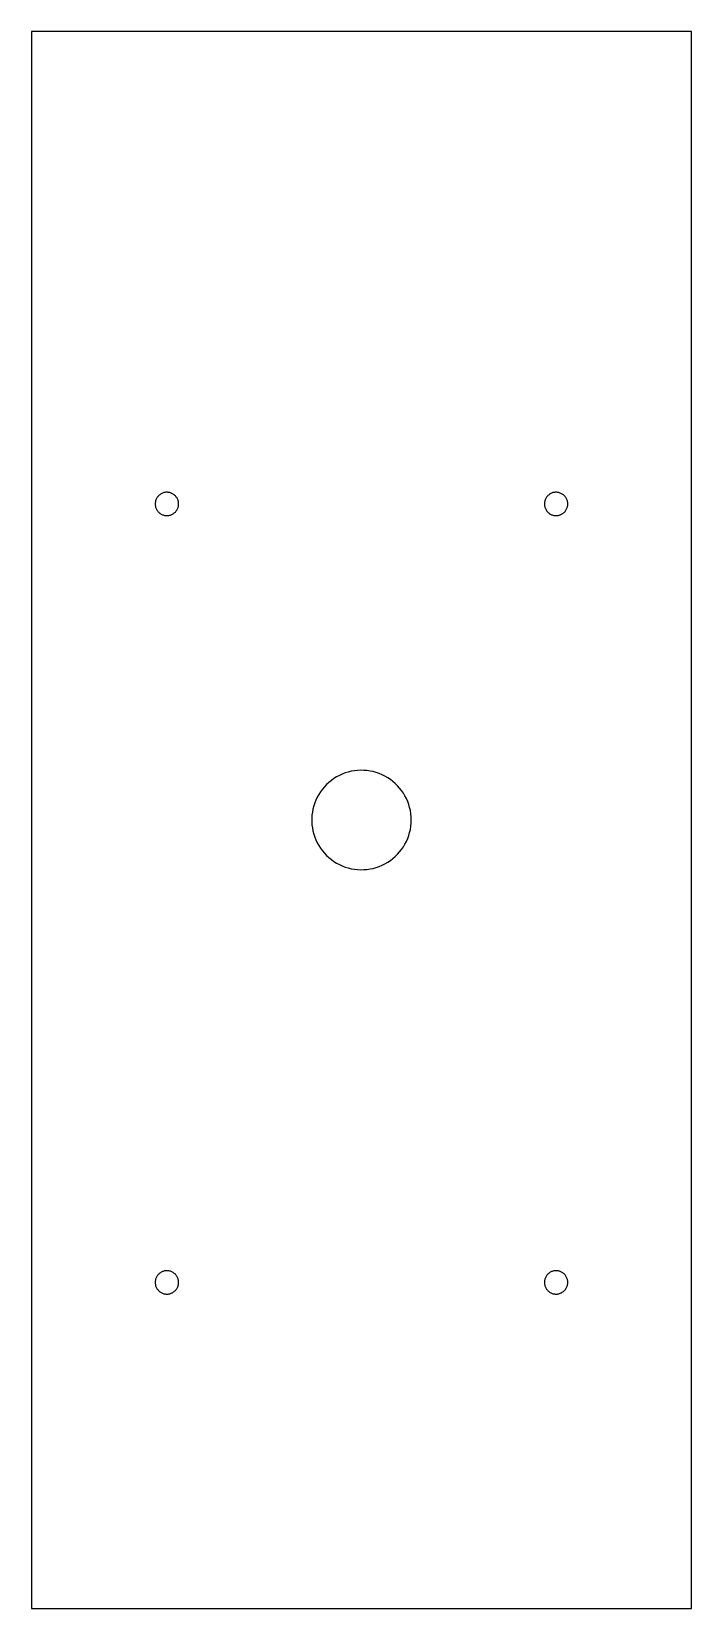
# Model space of a CAD drawing. Header units: metres. Extents: x -31 to 54, y -42 to 161.
import ezdxf

# ---------------------------------------------------------------- set-up
doc = ezdxf.new("R2010")
doc.units = ezdxf.units.M

msp = doc.modelspace()

# ---------------------------------------------------------------- linework, layer by layer
at = {"color": 255}
for points in [[(53.98, 160.68, 0), (53.13, 160.68, 0), (52.27, 160.68, 0), (51.41, 160.68, 0), (50.56, 160.68, 0), (49.7, 160.68, 0), (48.85, 160.68, 0), (47.99, 160.68, 0), (47.13, 160.68, 0), (46.28, 160.68, 0), (45.42, 160.68, 0), (44.56, 160.68, 0), (43.71, 160.68, 0), (42.85, 160.68, 0), (41.99, 160.68, 0), (41.14, 160.68, 0), (40.28, 160.68, 0), (39.43, 160.68, 0), (38.57, 160.68, 0), (37.71, 160.68, 0), (36.86, 160.68, 0), (36, 160.68, 0), (35.14, 160.68, 0), (34.29, 160.68, 0), (33.43, 160.68, 0), (32.57, 160.68, 0), (31.72, 160.68, 0), (30.86, 160.68, 0), (30.01, 160.68, 0), (29.15, 160.68, 0), (28.29, 160.68, 0), (27.44, 160.68, 0), (26.58, 160.68, 0), (25.72, 160.68, 0), (24.87, 160.68, 0), (24.01, 160.68, 0), (23.15, 160.68, 0), (22.3, 160.68, 0), (21.44, 160.68, 0), (20.59, 160.68, 0), (19.73, 160.68, 0), (18.87, 160.68, 0), (18.02, 160.68, 0), (17.16, 160.68, 0), (16.3, 160.68, 0), (15.45, 160.68, 0), (14.59, 160.68, 0), (13.73, 160.68, 0), (12.88, 160.68, 0), (12.02, 160.68, 0), (11.17, 160.68, 0), (10.31, 160.68, 0), (9.45, 160.68, 0), (8.6, 160.68, 0), (7.74, 160.68, 0), (6.88, 160.68, 0), (6.03, 160.68, 0), (5.17, 160.68, 0), (4.31, 160.68, 0), (3.46, 160.68, 0), (2.6, 160.68, 0), (1.75, 160.68, 0), (0.89, 160.68, 0), (0.03, 160.68, 0), (-0.82, 160.68, 0), (-1.68, 160.68, 0), (-2.54, 160.68, 0), (-3.39, 160.68, 0), (-4.25, 160.68, 0), (-5.11, 160.68, 0), (-5.96, 160.68, 0), (-6.82, 160.68, 0), (-7.67, 160.68, 0), (-8.53, 160.68, 0), (-9.39, 160.68, 0), (-10.24, 160.68, 0), (-11.1, 160.68, 0), (-11.96, 160.68, 0), (-12.81, 160.68, 0), (-13.67, 160.68, 0), (-14.53, 160.68, 0), (-15.38, 160.68, 0), (-16.24, 160.68, 0), (-17.09, 160.68, 0), (-17.95, 160.68, 0), (-18.81, 160.68, 0), (-19.66, 160.68, 0), (-20.52, 160.68, 0), (-21.38, 160.68, 0), (-22.23, 160.68, 0), (-23.09, 160.68, 0), (-23.95, 160.68, 0), (-24.8, 160.68, 0), (-25.66, 160.68, 0), (-26.51, 160.68, 0), (-27.37, 160.68, 0), (-28.23, 160.68, 0), (-29.08, 160.68, 0), (-29.94, 160.68, 0), (-30.8, 160.68, 0)], [(-30.8, 160.68, 0), (-30.8, 158.64, 0), (-30.8, 156.59, 0), (-30.8, 154.55, 0), (-30.8, 152.5, 0), (-30.8, 150.45, 0), (-30.8, 148.41, 0), (-30.8, 146.36, 0), (-30.8, 144.32, 0), (-30.8, 142.27, 0), (-30.8, 140.22, 0), (-30.8, 138.18, 0), (-30.8, 136.13, 0), (-30.8, 134.08, 0), (-30.8, 132.04, 0), (-30.8, 129.99, 0), (-30.8, 127.95, 0), (-30.8, 125.9, 0), (-30.8, 123.85, 0), (-30.8, 121.81, 0), (-30.8, 119.76, 0), (-30.8, 117.72, 0), (-30.8, 115.67, 0), (-30.8, 113.62, 0), (-30.8, 111.58, 0), (-30.8, 109.53, 0), (-30.8, 107.48, 0), (-30.8, 105.44, 0), (-30.8, 103.39, 0), (-30.8, 101.35, 0), (-30.8, 99.3, 0), (-30.8, 97.25, 0), (-30.8, 95.21, 0), (-30.8, 93.16, 0), (-30.8, 91.12, 0), (-30.8, 89.07, 0), (-30.8, 87.02, 0), (-30.8, 84.98, 0), (-30.8, 82.93, 0), (-30.8, 80.88, 0), (-30.8, 78.84, 0), (-30.8, 76.79, 0), (-30.8, 74.75, 0), (-30.8, 72.7, 0), (-30.8, 70.65, 0), (-30.8, 68.61, 0), (-30.8, 66.56, 0), (-30.8, 64.52, 0), (-30.8, 62.47, 0), (-30.8, 60.42, 0), (-30.8, 58.38, 0), (-30.8, 56.33, 0), (-30.8, 54.28, 0), (-30.8, 52.24, 0), (-30.8, 50.19, 0), (-30.8, 48.15, 0), (-30.8, 46.1, 0), (-30.8, 44.05, 0), (-30.8, 42.01, 0), (-30.8, 39.96, 0), (-30.8, 37.92, 0), (-30.8, 35.87, 0), (-30.8, 33.82, 0), (-30.8, 31.78, 0), (-30.8, 29.73, 0), (-30.8, 27.68, 0), (-30.8, 25.64, 0), (-30.8, 23.59, 0), (-30.8, 21.55, 0), (-30.8, 19.5, 0), (-30.8, 17.45, 0), (-30.8, 15.41, 0), (-30.8, 13.36, 0), (-30.8, 11.32, 0), (-30.8, 9.27, 0), (-30.8, 7.22, 0), (-30.8, 5.18, 0), (-30.8, 3.13, 0), (-30.8, 1.08, 0), (-30.8, -0.96, 0), (-30.8, -3.01, 0), (-30.8, -5.05, 0), (-30.8, -7.1, 0), (-30.8, -9.15, 0), (-30.8, -11.19, 0), (-30.8, -13.24, 0), (-30.8, -15.28, 0), (-30.8, -17.33, 0), (-30.8, -19.38, 0), (-30.8, -21.42, 0), (-30.8, -23.47, 0), (-30.8, -25.52, 0), (-30.8, -27.56, 0), (-30.8, -29.61, 0), (-30.8, -31.65, 0), (-30.8, -33.7, 0), (-30.8, -35.75, 0), (-30.8, -37.79, 0), (-30.8, -39.84, 0), (-30.8, -41.88, 0)], [(53.98, -41.88, 0), (53.98, -39.84, 0), (53.98, -37.79, 0), (53.98, -35.75, 0), (53.98, -33.7, 0), (53.98, -31.65, 0), (53.98, -29.61, 0), (53.98, -27.56, 0), (53.98, -25.52, 0), (53.98, -23.47, 0), (53.98, -21.42, 0), (53.98, -19.38, 0), (53.98, -17.33, 0), (53.98, -15.28, 0), (53.98, -13.24, 0), (53.98, -11.19, 0), (53.98, -9.15, 0), (53.98, -7.1, 0), (53.98, -5.05, 0), (53.98, -3.01, 0), (53.98, -0.96, 0), (53.98, 1.08, 0), (53.98, 3.13, 0), (53.98, 5.18, 0), (53.98, 7.22, 0), (53.98, 9.27, 0), (53.98, 11.32, 0), (53.98, 13.36, 0), (53.98, 15.41, 0), (53.98, 17.45, 0), (53.98, 19.5, 0), (53.98, 21.55, 0), (53.98, 23.59, 0), (53.98, 25.64, 0), (53.98, 27.68, 0), (53.98, 29.73, 0), (53.98, 31.78, 0), (53.98, 33.82, 0), (53.98, 35.87, 0), (53.98, 37.92, 0), (53.98, 39.96, 0), (53.98, 42.01, 0), (53.98, 44.05, 0), (53.98, 46.1, 0), (53.98, 48.15, 0), (53.98, 50.19, 0), (53.98, 52.24, 0), (53.98, 54.28, 0), (53.98, 56.33, 0), (53.98, 58.38, 0), (53.98, 60.42, 0), (53.98, 62.47, 0), (53.98, 64.52, 0), (53.98, 66.56, 0), (53.98, 68.61, 0), (53.98, 70.65, 0), (53.98, 72.7, 0), (53.98, 74.75, 0), (53.98, 76.79, 0), (53.98, 78.84, 0), (53.98, 80.88, 0), (53.98, 82.93, 0), (53.98, 84.98, 0), (53.98, 87.02, 0), (53.98, 89.07, 0), (53.98, 91.12, 0), (53.98, 93.16, 0), (53.98, 95.21, 0), (53.98, 97.25, 0), (53.98, 99.3, 0), (53.98, 101.35, 0), (53.98, 103.39, 0), (53.98, 105.44, 0), (53.98, 107.48, 0), (53.98, 109.53, 0), (53.98, 111.58, 0), (53.98, 113.62, 0), (53.98, 115.67, 0), (53.98, 117.72, 0), (53.98, 119.76, 0), (53.98, 121.81, 0), (53.98, 123.85, 0), (53.98, 125.9, 0), (53.98, 127.95, 0), (53.98, 129.99, 0), (53.98, 132.04, 0), (53.98, 134.08, 0), (53.98, 136.13, 0), (53.98, 138.18, 0), (53.98, 140.22, 0), (53.98, 142.27, 0), (53.98, 144.32, 0), (53.98, 146.36, 0), (53.98, 148.41, 0), (53.98, 150.45, 0), (53.98, 152.5, 0), (53.98, 154.55, 0), (53.98, 156.59, 0), (53.98, 158.64, 0), (53.98, 160.68, 0)], [(-11.91, 100, 0), (-11.91, 100.1, 0), (-11.92, 100.19, 0), (-11.93, 100.28, 0), (-11.95, 100.38, 0), (-11.98, 100.47, 0), (-12.01, 100.56, 0), (-12.05, 100.64, 0), (-12.1, 100.73, 0), (-12.14, 100.81, 0), (-12.2, 100.89, 0), (-12.26, 100.96, 0), (-12.32, 101.04, 0), (-12.39, 101.1, 0), (-12.46, 101.16, 0), (-12.54, 101.22, 0), (-12.62, 101.27, 0), (-12.7, 101.32, 0), (-12.78, 101.36, 0), (-12.87, 101.4, 0), (-12.96, 101.43, 0), (-13.05, 101.46, 0), (-13.15, 101.48, 0), (-13.24, 101.49, 0), (-13.34, 101.5, 0), (-13.43, 101.5, 0), (-13.53, 101.5, 0), (-13.62, 101.48, 0), (-13.71, 101.47, 0), (-13.81, 101.45, 0), (-13.9, 101.42, 0), (-13.99, 101.38, 0), (-14.07, 101.34, 0), (-14.16, 101.3, 0), (-14.24, 101.25, 0), (-14.31, 101.19, 0), (-14.39, 101.13, 0), (-14.46, 101.07, 0), (-14.52, 101, 0), (-14.59, 100.93, 0), (-14.64, 100.85, 0), (-14.69, 100.77, 0), (-14.74, 100.69, 0), (-14.78, 100.6, 0), (-14.82, 100.51, 0), (-14.85, 100.42, 0), (-14.87, 100.33, 0), (-14.89, 100.24, 0), (-14.9, 100.14, 0), (-14.91, 100.05, 0), (-14.91, 99.95, 0), (-14.9, 99.86, 0), (-14.89, 99.76, 0), (-14.87, 99.67, 0), (-14.85, 99.58, 0), (-14.82, 99.49, 0), (-14.78, 99.4, 0), (-14.74, 99.31, 0), (-14.69, 99.23, 0), (-14.64, 99.15, 0), (-14.59, 99.07, 0), (-14.52, 99, 0), (-14.46, 98.93, 0), (-14.39, 98.87, 0), (-14.31, 98.81, 0), (-14.24, 98.75, 0), (-14.16, 98.7, 0), (-14.07, 98.66, 0), (-13.99, 98.62, 0), (-13.9, 98.58, 0), (-13.81, 98.55, 0), (-13.71, 98.53, 0), (-13.62, 98.52, 0), (-13.53, 98.5, 0), (-13.43, 98.5, 0), (-13.34, 98.5, 0), (-13.24, 98.51, 0), (-13.15, 98.52, 0), (-13.05, 98.54, 0), (-12.96, 98.57, 0), (-12.87, 98.6, 0), (-12.78, 98.64, 0), (-12.7, 98.68, 0), (-12.62, 98.73, 0), (-12.54, 98.78, 0), (-12.46, 98.84, 0), (-12.39, 98.9, 0), (-12.32, 98.96, 0), (-12.26, 99.04, 0), (-12.2, 99.11, 0), (-12.14, 99.19, 0), (-12.1, 99.27, 0), (-12.05, 99.36, 0), (-12.01, 99.44, 0), (-11.98, 99.53, 0), (-11.95, 99.62, 0), (-11.93, 99.72, 0), (-11.92, 99.81, 0), (-11.91, 99.9, 0), (-11.91, 100, 0)], [(38.09, 100, 0), (38.09, 100.1, 0), (38.08, 100.19, 0), (38.07, 100.28, 0), (38.05, 100.38, 0), (38.02, 100.47, 0), (37.99, 100.56, 0), (37.95, 100.64, 0), (37.9, 100.73, 0), (37.86, 100.81, 0), (37.8, 100.89, 0), (37.74, 100.96, 0), (37.68, 101.04, 0), (37.61, 101.1, 0), (37.54, 101.16, 0), (37.46, 101.22, 0), (37.38, 101.27, 0), (37.3, 101.32, 0), (37.22, 101.36, 0), (37.13, 101.4, 0), (37.04, 101.43, 0), (36.95, 101.46, 0), (36.85, 101.48, 0), (36.76, 101.49, 0), (36.66, 101.5, 0), (36.57, 101.5, 0), (36.47, 101.5, 0), (36.38, 101.48, 0), (36.29, 101.47, 0), (36.19, 101.45, 0), (36.1, 101.42, 0), (36.01, 101.38, 0), (35.93, 101.34, 0), (35.84, 101.3, 0), (35.76, 101.25, 0), (35.69, 101.19, 0), (35.61, 101.13, 0), (35.54, 101.07, 0), (35.48, 101, 0), (35.41, 100.93, 0), (35.36, 100.85, 0), (35.31, 100.77, 0), (35.26, 100.69, 0), (35.22, 100.6, 0), (35.18, 100.51, 0), (35.15, 100.42, 0), (35.13, 100.33, 0), (35.11, 100.24, 0), (35.1, 100.14, 0), (35.09, 100.05, 0), (35.09, 99.95, 0), (35.1, 99.86, 0), (35.11, 99.76, 0), (35.13, 99.67, 0), (35.15, 99.58, 0), (35.18, 99.49, 0), (35.22, 99.4, 0), (35.26, 99.31, 0), (35.31, 99.23, 0), (35.36, 99.15, 0), (35.41, 99.07, 0), (35.48, 99, 0), (35.54, 98.93, 0), (35.61, 98.87, 0), (35.69, 98.81, 0), (35.76, 98.75, 0), (35.84, 98.7, 0), (35.93, 98.66, 0), (36.01, 98.62, 0), (36.1, 98.58, 0), (36.19, 98.55, 0), (36.29, 98.53, 0), (36.38, 98.52, 0), (36.47, 98.5, 0), (36.57, 98.5, 0), (36.66, 98.5, 0), (36.76, 98.51, 0), (36.85, 98.52, 0), (36.95, 98.54, 0), (37.04, 98.57, 0), (37.13, 98.6, 0), (37.22, 98.64, 0), (37.3, 98.68, 0), (37.38, 98.73, 0), (37.46, 98.78, 0), (37.54, 98.84, 0), (37.61, 98.9, 0), (37.68, 98.96, 0), (37.74, 99.04, 0), (37.8, 99.11, 0), (37.86, 99.19, 0), (37.9, 99.27, 0), (37.95, 99.36, 0), (37.99, 99.44, 0), (38.02, 99.53, 0), (38.05, 99.62, 0), (38.07, 99.72, 0), (38.08, 99.81, 0), (38.09, 99.9, 0), (38.09, 100, 0)], [(17.99, 59.4, 0), (17.97, 59.81, 0), (17.93, 60.21, 0), (17.87, 60.61, 0), (17.78, 61.01, 0), (17.67, 61.39, 0), (17.53, 61.78, 0), (17.37, 62.15, 0), (17.18, 62.51, 0), (16.97, 62.86, 0), (16.74, 63.19, 0), (16.49, 63.51, 0), (16.22, 63.81, 0), (15.93, 64.1, 0), (15.62, 64.36, 0), (15.3, 64.61, 0), (14.96, 64.83, 0), (14.61, 65.03, 0), (14.25, 65.21, 0), (13.87, 65.37, 0), (13.49, 65.5, 0), (13.1, 65.61, 0), (12.7, 65.69, 0), (12.3, 65.75, 0), (11.9, 65.78, 0), (11.49, 65.79, 0), (11.09, 65.77, 0), (10.68, 65.73, 0), (10.28, 65.66, 0), (9.89, 65.56, 0), (9.5, 65.44, 0), (9.12, 65.3, 0), (8.76, 65.13, 0), (8.4, 64.94, 0), (8.05, 64.72, 0), (7.72, 64.49, 0), (7.41, 64.23, 0), (7.11, 63.96, 0), (6.83, 63.66, 0), (6.57, 63.35, 0), (6.33, 63.02, 0), (6.11, 62.68, 0), (5.91, 62.33, 0), (5.74, 61.96, 0), (5.59, 61.59, 0), (5.46, 61.2, 0), (5.36, 60.81, 0), (5.28, 60.41, 0), (5.23, 60.01, 0), (5.2, 59.6, 0), (5.2, 59.2, 0), (5.23, 58.79, 0), (5.28, 58.39, 0), (5.36, 57.99, 0), (5.46, 57.6, 0), (5.59, 57.21, 0), (5.74, 56.84, 0), (5.91, 56.47, 0), (6.11, 56.12, 0), (6.33, 55.78, 0), (6.57, 55.45, 0), (6.83, 55.14, 0), (7.11, 54.84, 0), (7.41, 54.57, 0), (7.72, 54.31, 0), (8.05, 54.08, 0), (8.4, 53.86, 0), (8.76, 53.67, 0), (9.12, 53.5, 0), (9.5, 53.36, 0), (9.89, 53.24, 0), (10.28, 53.14, 0), (10.68, 53.07, 0), (11.09, 53.03, 0), (11.49, 53.01, 0), (11.9, 53.02, 0), (12.3, 53.05, 0), (12.7, 53.11, 0), (13.1, 53.19, 0), (13.49, 53.3, 0), (13.87, 53.43, 0), (14.25, 53.59, 0), (14.61, 53.77, 0), (14.96, 53.97, 0), (15.3, 54.19, 0), (15.62, 54.44, 0), (15.93, 54.7, 0), (16.22, 54.99, 0), (16.49, 55.29, 0), (16.74, 55.61, 0), (16.97, 55.94, 0), (17.18, 56.29, 0), (17.37, 56.65, 0), (17.53, 57.02, 0), (17.67, 57.41, 0), (17.78, 57.79, 0), (17.87, 58.19, 0), (17.93, 58.59, 0), (17.97, 58.99, 0), (17.99, 59.4, 0)], [(17.99, 59.4, 0), (17.97, 59.81, 0), (17.93, 60.21, 0), (17.87, 60.61, 0), (17.78, 61.01, 0), (17.67, 61.39, 0), (17.53, 61.78, 0), (17.37, 62.15, 0), (17.18, 62.51, 0), (16.97, 62.86, 0), (16.74, 63.19, 0), (16.49, 63.51, 0), (16.22, 63.81, 0), (15.93, 64.1, 0), (15.62, 64.36, 0), (15.3, 64.61, 0), (14.96, 64.83, 0), (14.61, 65.03, 0), (14.25, 65.21, 0), (13.87, 65.37, 0), (13.49, 65.5, 0), (13.1, 65.61, 0), (12.7, 65.69, 0), (12.3, 65.75, 0), (11.9, 65.78, 0), (11.49, 65.79, 0), (11.09, 65.77, 0), (10.68, 65.73, 0), (10.28, 65.66, 0), (9.89, 65.56, 0), (9.5, 65.44, 0), (9.12, 65.3, 0), (8.76, 65.13, 0), (8.4, 64.94, 0), (8.05, 64.72, 0), (7.72, 64.49, 0), (7.41, 64.23, 0), (7.11, 63.96, 0), (6.83, 63.66, 0), (6.57, 63.35, 0), (6.33, 63.02, 0), (6.11, 62.68, 0), (5.91, 62.33, 0), (5.74, 61.96, 0), (5.59, 61.59, 0), (5.46, 61.2, 0), (5.36, 60.81, 0), (5.28, 60.41, 0), (5.23, 60.01, 0), (5.2, 59.6, 0), (5.2, 59.2, 0), (5.23, 58.79, 0), (5.28, 58.39, 0), (5.36, 57.99, 0), (5.46, 57.6, 0), (5.59, 57.21, 0), (5.74, 56.84, 0), (5.91, 56.47, 0), (6.11, 56.12, 0), (6.33, 55.78, 0), (6.57, 55.45, 0), (6.83, 55.14, 0), (7.11, 54.84, 0), (7.41, 54.57, 0), (7.72, 54.31, 0), (8.05, 54.08, 0), (8.4, 53.86, 0), (8.76, 53.67, 0), (9.12, 53.5, 0), (9.5, 53.36, 0), (9.89, 53.24, 0), (10.28, 53.14, 0), (10.68, 53.07, 0), (11.09, 53.03, 0), (11.49, 53.01, 0), (11.9, 53.02, 0), (12.3, 53.05, 0), (12.7, 53.11, 0), (13.1, 53.19, 0), (13.49, 53.3, 0), (13.87, 53.43, 0), (14.25, 53.59, 0), (14.61, 53.77, 0), (14.96, 53.97, 0), (15.3, 54.19, 0), (15.62, 54.44, 0), (15.93, 54.7, 0), (16.22, 54.99, 0), (16.49, 55.29, 0), (16.74, 55.61, 0), (16.97, 55.94, 0), (17.18, 56.29, 0), (17.37, 56.65, 0), (17.53, 57.02, 0), (17.67, 57.41, 0), (17.78, 57.79, 0), (17.87, 58.19, 0), (17.93, 58.59, 0), (17.97, 58.99, 0), (17.99, 59.4, 0)], [(-11.91, 0, 0), (-11.91, 0.1, 0), (-11.92, 0.19, 0), (-11.93, 0.28, 0), (-11.95, 0.38, 0), (-11.98, 0.47, 0), (-12.01, 0.56, 0), (-12.05, 0.64, 0), (-12.1, 0.73, 0), (-12.14, 0.81, 0), (-12.2, 0.89, 0), (-12.26, 0.96, 0), (-12.32, 1.04, 0), (-12.39, 1.1, 0), (-12.46, 1.16, 0), (-12.54, 1.22, 0), (-12.62, 1.27, 0), (-12.7, 1.32, 0), (-12.78, 1.36, 0), (-12.87, 1.4, 0), (-12.96, 1.43, 0), (-13.05, 1.46, 0), (-13.15, 1.48, 0), (-13.24, 1.49, 0), (-13.34, 1.5, 0), (-13.43, 1.5, 0), (-13.53, 1.5, 0), (-13.62, 1.48, 0), (-13.71, 1.47, 0), (-13.81, 1.45, 0), (-13.9, 1.42, 0), (-13.99, 1.38, 0), (-14.07, 1.34, 0), (-14.16, 1.3, 0), (-14.24, 1.25, 0), (-14.31, 1.19, 0), (-14.39, 1.13, 0), (-14.46, 1.07, 0), (-14.52, 1, 0), (-14.59, 0.93, 0), (-14.64, 0.85, 0), (-14.69, 0.77, 0), (-14.74, 0.69, 0), (-14.78, 0.6, 0), (-14.82, 0.51, 0), (-14.85, 0.42, 0), (-14.87, 0.33, 0), (-14.89, 0.24, 0), (-14.9, 0.14, 0), (-14.91, 0.05, 0), (-14.91, -0.05, 0), (-14.9, -0.14, 0), (-14.89, -0.24, 0), (-14.87, -0.33, 0), (-14.85, -0.42, 0), (-14.82, -0.51, 0), (-14.78, -0.6, 0), (-14.74, -0.69, 0), (-14.69, -0.77, 0), (-14.64, -0.85, 0), (-14.59, -0.93, 0), (-14.52, -1, 0), (-14.46, -1.07, 0), (-14.39, -1.13, 0), (-14.31, -1.19, 0), (-14.24, -1.25, 0), (-14.16, -1.3, 0), (-14.07, -1.34, 0), (-13.99, -1.38, 0), (-13.9, -1.42, 0), (-13.81, -1.45, 0), (-13.71, -1.47, 0), (-13.62, -1.48, 0), (-13.53, -1.5, 0), (-13.43, -1.5, 0), (-13.34, -1.5, 0), (-13.24, -1.49, 0), (-13.15, -1.48, 0), (-13.05, -1.46, 0), (-12.96, -1.43, 0), (-12.87, -1.4, 0), (-12.78, -1.36, 0), (-12.7, -1.32, 0), (-12.62, -1.27, 0), (-12.54, -1.22, 0), (-12.46, -1.16, 0), (-12.39, -1.1, 0), (-12.32, -1.04, 0), (-12.26, -0.96, 0), (-12.2, -0.89, 0), (-12.14, -0.81, 0), (-12.1, -0.73, 0), (-12.05, -0.64, 0), (-12.01, -0.56, 0), (-11.98, -0.47, 0), (-11.95, -0.38, 0), (-11.93, -0.28, 0), (-11.92, -0.19, 0), (-11.91, -0.1, 0), (-11.91, 0, 0)], [(38.09, 0, 0), (38.09, 0.1, 0), (38.08, 0.19, 0), (38.07, 0.28, 0), (38.05, 0.38, 0), (38.02, 0.47, 0), (37.99, 0.56, 0), (37.95, 0.64, 0), (37.9, 0.73, 0), (37.86, 0.81, 0), (37.8, 0.89, 0), (37.74, 0.96, 0), (37.68, 1.04, 0), (37.61, 1.1, 0), (37.54, 1.16, 0), (37.46, 1.22, 0), (37.38, 1.27, 0), (37.3, 1.32, 0), (37.22, 1.36, 0), (37.13, 1.4, 0), (37.04, 1.43, 0), (36.95, 1.46, 0), (36.85, 1.48, 0), (36.76, 1.49, 0), (36.66, 1.5, 0), (36.57, 1.5, 0), (36.47, 1.5, 0), (36.38, 1.48, 0), (36.29, 1.47, 0), (36.19, 1.45, 0), (36.1, 1.42, 0), (36.01, 1.38, 0), (35.93, 1.34, 0), (35.84, 1.3, 0), (35.76, 1.25, 0), (35.69, 1.19, 0), (35.61, 1.13, 0), (35.54, 1.07, 0), (35.48, 1, 0), (35.41, 0.93, 0), (35.36, 0.85, 0), (35.31, 0.77, 0), (35.26, 0.69, 0), (35.22, 0.6, 0), (35.18, 0.51, 0), (35.15, 0.42, 0), (35.13, 0.33, 0), (35.11, 0.24, 0), (35.1, 0.14, 0), (35.09, 0.05, 0), (35.09, -0.05, 0), (35.1, -0.14, 0), (35.11, -0.24, 0), (35.13, -0.33, 0), (35.15, -0.42, 0), (35.18, -0.51, 0), (35.22, -0.6, 0), (35.26, -0.69, 0), (35.31, -0.77, 0), (35.36, -0.85, 0), (35.41, -0.93, 0), (35.48, -1, 0), (35.54, -1.07, 0), (35.61, -1.13, 0), (35.69, -1.19, 0), (35.76, -1.25, 0), (35.84, -1.3, 0), (35.93, -1.34, 0), (36.01, -1.38, 0), (36.1, -1.42, 0), (36.19, -1.45, 0), (36.29, -1.47, 0), (36.38, -1.48, 0), (36.47, -1.5, 0), (36.57, -1.5, 0), (36.66, -1.5, 0), (36.76, -1.49, 0), (36.85, -1.48, 0), (36.95, -1.46, 0), (37.04, -1.43, 0), (37.13, -1.4, 0), (37.22, -1.36, 0), (37.3, -1.32, 0), (37.38, -1.27, 0), (37.46, -1.22, 0), (37.54, -1.16, 0), (37.61, -1.1, 0), (37.68, -1.04, 0), (37.74, -0.96, 0), (37.8, -0.89, 0), (37.86, -0.81, 0), (37.9, -0.73, 0), (37.95, -0.64, 0), (37.99, -0.56, 0), (38.02, -0.47, 0), (38.05, -0.38, 0), (38.07, -0.28, 0), (38.08, -0.19, 0), (38.09, -0.1, 0), (38.09, 0, 0)], [(-30.8, -41.88, 0), (-29.94, -41.88, 0), (-29.08, -41.88, 0), (-28.23, -41.88, 0), (-27.37, -41.88, 0), (-26.51, -41.88, 0), (-25.66, -41.88, 0), (-24.8, -41.88, 0), (-23.95, -41.88, 0), (-23.09, -41.88, 0), (-22.23, -41.88, 0), (-21.38, -41.88, 0), (-20.52, -41.88, 0), (-19.66, -41.88, 0), (-18.81, -41.88, 0), (-17.95, -41.88, 0), (-17.09, -41.88, 0), (-16.24, -41.88, 0), (-15.38, -41.88, 0), (-14.53, -41.88, 0), (-13.67, -41.88, 0), (-12.81, -41.88, 0), (-11.96, -41.88, 0), (-11.1, -41.88, 0), (-10.24, -41.88, 0), (-9.39, -41.88, 0), (-8.53, -41.88, 0), (-7.67, -41.88, 0), (-6.82, -41.88, 0), (-5.96, -41.88, 0), (-5.11, -41.88, 0), (-4.25, -41.88, 0), (-3.39, -41.88, 0), (-2.54, -41.88, 0), (-1.68, -41.88, 0), (-0.82, -41.88, 0), (0.03, -41.88, 0), (0.89, -41.88, 0), (1.75, -41.88, 0), (2.6, -41.88, 0), (3.46, -41.88, 0), (4.31, -41.88, 0), (5.17, -41.88, 0), (6.03, -41.88, 0), (6.88, -41.88, 0), (7.74, -41.88, 0), (8.6, -41.88, 0), (9.45, -41.88, 0), (10.31, -41.88, 0), (11.17, -41.88, 0), (12.02, -41.88, 0), (12.88, -41.88, 0), (13.73, -41.88, 0), (14.59, -41.88, 0), (15.45, -41.88, 0), (16.3, -41.88, 0), (17.16, -41.88, 0), (18.02, -41.88, 0), (18.87, -41.88, 0), (19.73, -41.88, 0), (20.59, -41.88, 0), (21.44, -41.88, 0), (22.3, -41.88, 0), (23.15, -41.88, 0), (24.01, -41.88, 0), (24.87, -41.88, 0), (25.72, -41.88, 0), (26.58, -41.88, 0), (27.44, -41.88, 0), (28.29, -41.88, 0), (29.15, -41.88, 0), (30.01, -41.88, 0), (30.86, -41.88, 0), (31.72, -41.88, 0), (32.57, -41.88, 0), (33.43, -41.88, 0), (34.29, -41.88, 0), (35.14, -41.88, 0), (36, -41.88, 0), (36.86, -41.88, 0), (37.71, -41.88, 0), (38.57, -41.88, 0), (39.43, -41.88, 0), (40.28, -41.88, 0), (41.14, -41.88, 0), (41.99, -41.88, 0), (42.85, -41.88, 0), (43.71, -41.88, 0), (44.56, -41.88, 0), (45.42, -41.88, 0), (46.28, -41.88, 0), (47.13, -41.88, 0), (47.99, -41.88, 0), (48.85, -41.88, 0), (49.7, -41.88, 0), (50.56, -41.88, 0), (51.41, -41.88, 0), (52.27, -41.88, 0), (53.13, -41.88, 0), (53.98, -41.88, 0)]]:
    msp.add_polyline3d(points, dxfattribs=at)

doc.saveas('drawing.dxf')
